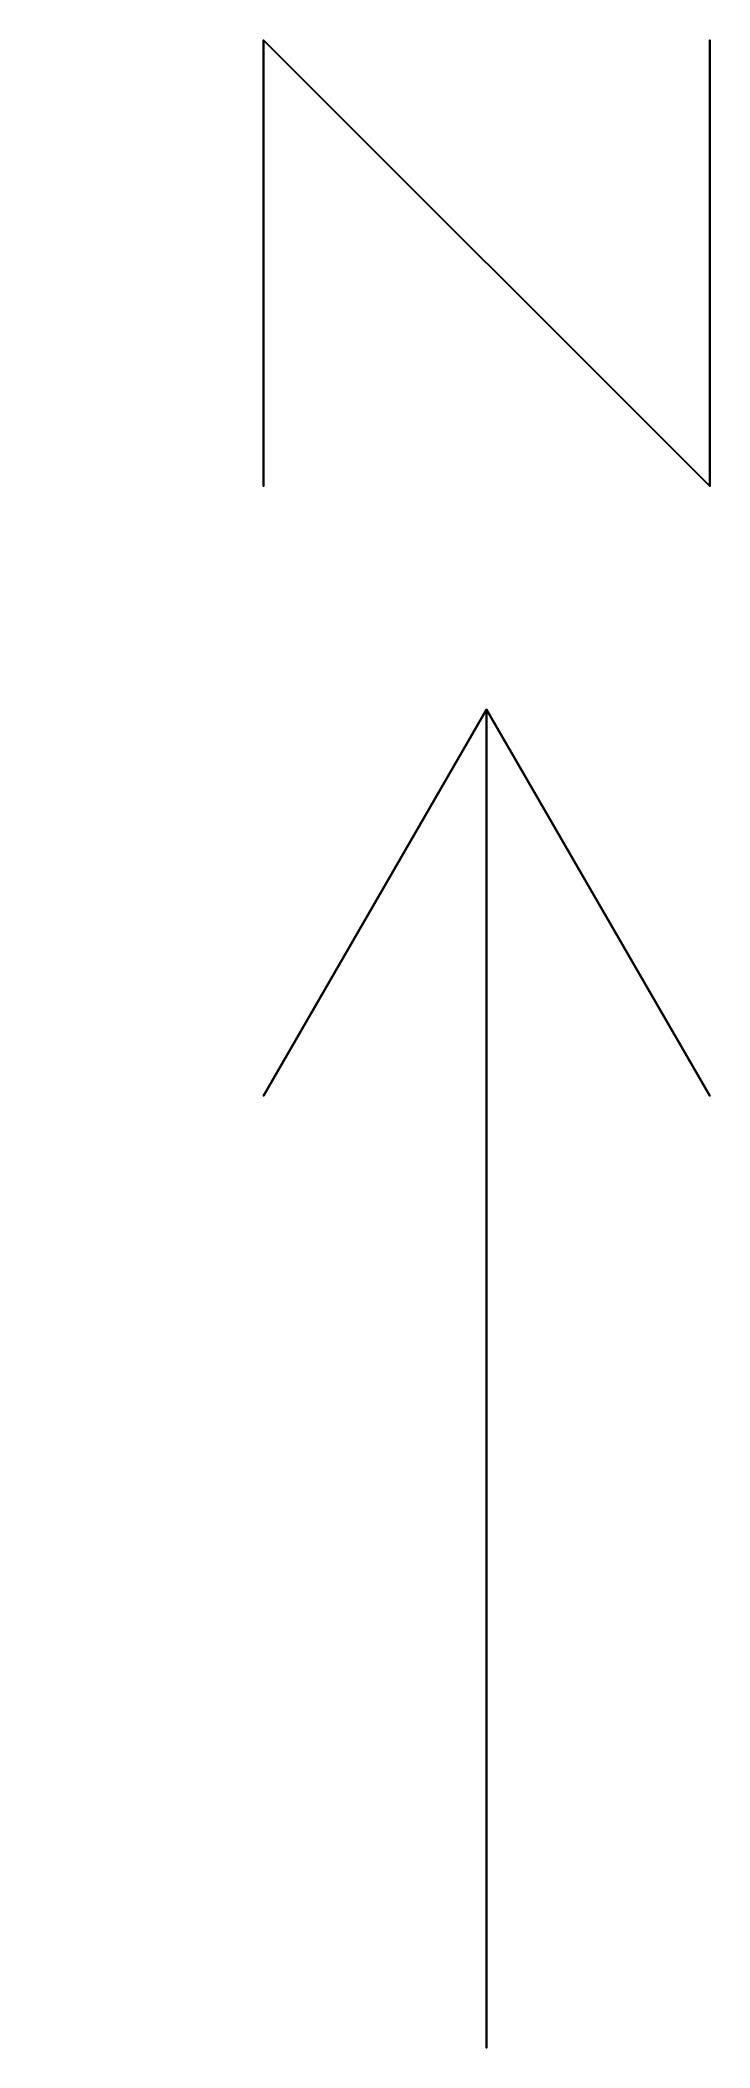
# Model space of a CAD drawing. Header units: metres. Extents: x -16.4 to 2.5, y -1.1 to 7.
# Drawn here: x -13.45 to -11.95, y 0 to 4.5 of the extents above.
import ezdxf

# ---------------------------------------------------------------- set-up
doc = ezdxf.new("R2010")
doc.units = ezdxf.units.M

msp = doc.modelspace()

# ---------------------------------------------------------------- linework, layer by layer
at = {"layer": '1', "color": 3}
for points in [[(-12.95, 4.5, 0.1), (-12.95, 4.5), (-12.95, 3.5), (-12.95, 3.5, 0.1)], [(-12.95, 4.5, 0.1), (-12.95, 4.5), (-11.95, 3.5), (-11.95, 3.5, 0.1)], [(-11.95, 4.5, 0.1), (-11.95, 4.5), (-11.95, 3.5), (-11.95, 3.5, 0.1)], [(-12.45, 3, 0.1), (-12.45, 3), (-12.95, 2.13398), (-12.95, 2.13398, 0.1)], [(-12.45, 3, 0.1), (-12.45, 3), (-12.45, 0), (-12.45, 0, 0.1)], [(-12.45, 3, 0.1), (-12.45, 3), (-11.95, 2.13398), (-11.95, 2.13398, 0.1)]]:
    msp.add_3dface(points, dxfattribs=at)

doc.saveas('drawing.dxf')
